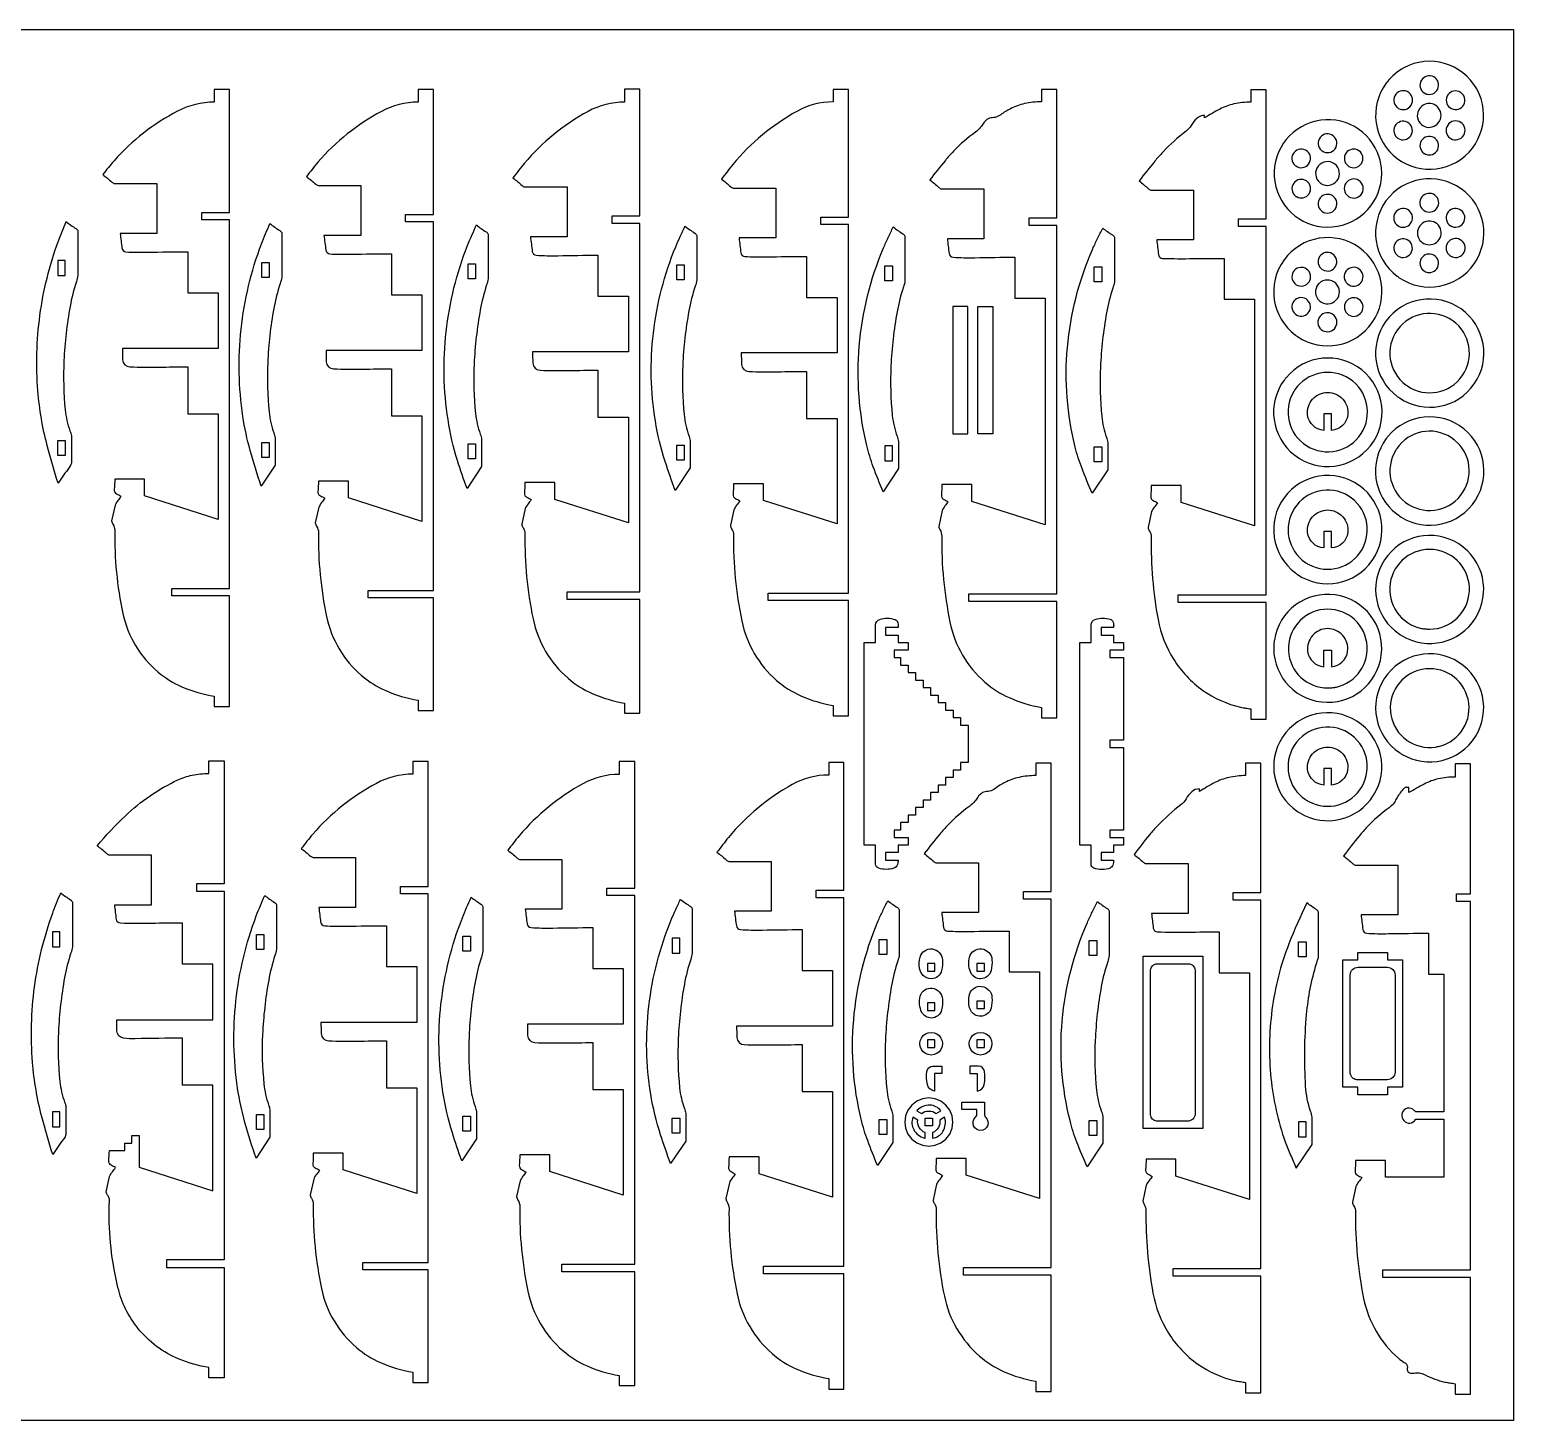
# Model space of a CAD drawing. Extents: x -1622 to 837, y -410 to 702.
# Drawn here: x -350 to 837, y -410 to 702 of the extents above; entities that cross this region are included whole.
import ezdxf

# ---------------------------------------------------------------- set-up
doc = ezdxf.new("R2010")
doc.units = 0
doc.header["$MEASUREMENT"] = 0
doc.layers.get('0').update_dxf_attribs({"linetype": 'CONTINUOUS'})
doc.layers.add('LAYER_1', color=18, linetype='CONTINUOUS')

msp = doc.modelspace()

# ---------------------------------------------------------------- linework, layer by layer
msp.add_lwpolyline([(836.9, 702.3), (836.9, -410.3), (-1621.7, -410.3), (-1621.7, 702.3)], close=True)
at = {"layer": 'LAYER_1'}
for points in [[(747.5, 670.6, 0.988009), (791.4, 596.3, 0.987952), (749.3, 671.7, 0.00606), (748.4, 671.2, 0.006032)], [(768.2, 650.6, 0.951083), (771.9, 665, 0.952097), (766.8, 651, 0.024539), (767.5, 650.7, 0.025072)], [(-201.9, 169.1), (-201.9, 160.8), (-189.6, 160.8), (-189.6, 249.2), (-235.8, 249.2), (-235.8, 255.2), (-189.6, 255.2), (-189.6, 550), (-211.8, 550), (-211.8, 556), (-189.6, 556), (-189.6, 654.5), (-201.9, 654.5), (-201.9, 644.3, 0.120914), (-231.2, 637.1, 0.090688), (-282, 597.4, 0.01458), (-286.6, 592, -0.00486), (-291.1, 586.4, -0.016502), (-283.8, 580.3, 0.09933), (-281.7, 579.1), (-247.8, 579.1), (-247.8, 539.3), (-277.1, 539.3, 0.001901), (-275.7, 527.6, 0.360444), (-272.5, 524.5, 0.020886), (-255.2, 524.2, -0.005414), (-223.1, 524.5), (-223.1, 491.8), (-198.8, 491.8), (-198.8, 447.3), (-275.4, 447.3, 0.008503), (-275.2, 438.2, 0.393252), (-269.4, 432.5, 0.012272), (-246.3, 432.3, -0.004091), (-223.1, 432.5), (-223.1, 395), (-198.8, 395), (-198.8, 310.5), (-257.6, 329.2), (-257.6, 342.7), (-281.5, 342.7, -0.024568), (-281.9, 334.4, 0.148453), (-281.5, 332.3, 0.167335), (-280, 330.9, -0.043011), (-276.5, 329, -0.023258), (-279, 325.6, 0.069876), (-281.2, 321.9), (-284, 309.3, 0.112299), (-283, 306.6, -0.149806), (-281.5, 301.6, 0.056062), (-275, 235.2, 0.166377), (-247, 188.5, 0.07368), (-227.8, 176.6, 0.061659)], [(-38.9, 165.9), (-38.9, 157.6), (-26.7, 157.6), (-26.7, 247.6), (-78.9, 247.6), (-78.9, 253.6), (-26.7, 253.6), (-26.7, 548.4), (-48.9, 548.4), (-48.9, 554.4), (-26.7, 554.4), (-26.7, 654.5), (-38.9, 654.5), (-38.9, 644.3, 0.123894), (-68.2, 636.9, 0.091131), (-119.1, 596.2, 0.014529), (-123.7, 590.5, -0.004843), (-128.2, 584.8, -0.016502), (-120.8, 578.7, 0.09933), (-118.8, 577.5), (-84.8, 577.5), (-84.8, 537.7), (-114.2, 537.7, 0.001901), (-112.7, 526, 0.360444), (-109.5, 522.9, 0.020886), (-92.2, 522.6, -0.005414), (-60.2, 522.9), (-60.2, 490.2), (-35.9, 490.2), (-35.9, 445.7), (-112.5, 445.7, 0.008503), (-112.3, 436.6, 0.393252), (-106.5, 430.9, 0.012272), (-83.3, 430.7, -0.004091), (-60.2, 430.9), (-60.2, 393.4), (-35.9, 393.4), (-35.9, 308.9), (-94.6, 327.6), (-94.6, 341.1), (-118.6, 341.1, -0.024568), (-119, 332.8, 0.148453), (-118.6, 330.7, 0.167335), (-117, 329.3, -0.043011), (-113.6, 327.4, -0.023258), (-116.1, 324, 0.069876), (-118.3, 320.3), (-121.1, 307.7, 0.111597), (-120.1, 305, -0.149055), (-118.6, 299.9, 0.055297), (-112.1, 232.7, 0.165637), (-84.1, 185.6, 0.074052), (-64.8, 173.5, 0.062267)], [(126.2, 163.5), (126.2, 155.5), (138.4, 155.5), (138.4, 246.5), (80.2, 246.5), (80.2, 252.5), (138.4, 252.5), (138.4, 547.3), (116.2, 547.3), (116.2, 553.3), (138.4, 553.3), (138.4, 654.6), (126.2, 654.6), (126.2, 644.3, 0.126119), (97, 636.9, 0.091419), (46, 595.3, 0.014484), (41.4, 589.5, -0.004828), (36.9, 583.7, -0.016502), (44.2, 577.6, 0.09933), (46.3, 576.4), (80.3, 576.4), (80.3, 536.6), (50.9, 536.6, 0.001901), (52.4, 524.8, 0.360444), (55.6, 521.8, 0.020886), (72.9, 521.4, -0.005414), (104.9, 521.8), (104.9, 489.1), (129.2, 489.1), (129.2, 444.6), (52.6, 444.6, 0.008503), (52.8, 435.5, 0.393252), (58.6, 429.8, 0.012272), (81.8, 429.6, -0.004091), (104.9, 429.8), (104.9, 392.3), (129.2, 392.3), (129.2, 307.8), (70.5, 326.5), (70.5, 340), (46.5, 340, -0.024568), (46.1, 331.7, 0.148453), (46.5, 329.6, 0.167335), (48.1, 328.2, -0.043011), (51.5, 326.3, -0.023258), (49, 322.8, 0.069876), (46.8, 319.2), (44, 306.6, 0.111047), (45, 303.9, -0.148469), (46.5, 298.8, 0.054707), (53, 230.9, 0.165051), (81, 183.4, 0.074339), (100.3, 171.2, 0.062744)], [(293, 161.6), (293, 153.3), (305.3, 153.3), (305.3, 245.5), (241.1, 245.5), (241.1, 251.5), (305.3, 251.5), (305.3, 546.3), (283.1, 546.3), (283.1, 552.3), (305.3, 552.3), (305.3, 654.5), (293, 654.5), (293, 644.5, 0.128191), (263.9, 636.9, 0.091656), (212.8, 594.5, 0.014439), (208.2, 588.6, -0.004813), (203.7, 582.7, -0.016502), (211.1, 576.6, 0.09933), (213.1, 575.4), (247.1, 575.4), (247.1, 535.6), (217.7, 535.6, 0.001901), (219.2, 523.8, 0.360444), (222.4, 520.8, 0.020886), (239.7, 520.5, -0.005414), (271.8, 520.8), (271.8, 488.1), (296.1, 488.1), (296.1, 443.6), (219.5, 443.6, 0.008503), (219.7, 434.5, 0.393252), (225.5, 428.8, 0.012272), (248.6, 428.6, -0.004091), (271.8, 428.8), (271.8, 391.3), (296.1, 391.3), (296.1, 306.8), (237.3, 325.5), (237.3, 339), (213.3, 339, -0.024568), (212.9, 330.7, 0.148453), (213.3, 328.6, 0.167335), (214.9, 327.2, -0.043011), (218.3, 325.3, -0.023258), (215.8, 321.9, 0.069876), (213.6, 318.2), (210.9, 305.6, 0.110668), (211.8, 302.9, -0.148065), (213.3, 297.8, 0.054306), (219.9, 229.4, 0.164645), (247.8, 181.6, 0.074533), (267.1, 169.4, 0.063073)], [(459.5, 160.1), (459.5, 151.8), (471.8, 151.8), (471.8, 244.9), (401.6, 244.9), (401.6, 250.9), (471.8, 250.9), (471.8, 545.7), (449.6, 545.7), (449.6, 551.7), (471.8, 551.7), (471.8, 654.5), (459.5, 654.5), (459.5, 644.6, 0.055186), (446.1, 643.1, 0.062108), (434.8, 639, 0.040613), (427, 634.2, -0.093941), (422.6, 632.1, -0.04904), (420.2, 631.8, 0.136038), (416, 630.3, 0.102185), (413.2, 627.4, -0.031844), (410.9, 624.2, -0.063453), (406.7, 620.2, 0.043886), (389.2, 605, 0.019557), (382.7, 597.7, 0.009538), (370.3, 582.1, -0.016502), (377.6, 576, 0.09933), (379.7, 574.8), (413.6, 574.8), (413.6, 535), (384.3, 535, 0.001901), (385.7, 523.2, 0.360444), (388.9, 520.2, 0.020886), (406.2, 519.8, -0.005414), (438.3, 520.2), (438.3, 487.5), (462.6, 487.5), (462.6, 306.1), (403.8, 324.9), (403.8, 338.4), (379.9, 338.4, -0.024568), (379.5, 330, 0.148453), (379.9, 328, 0.167335), (381.4, 326.5, -0.043011), (384.9, 324.6, -0.023258), (382.3, 321.2, 0.069876), (380.2, 317.6), (377.4, 304.9, 0.110282), (378.4, 302.3, -0.147653), (379.8, 297.1, 0.053899), (386.4, 228.2, 0.164226), (414.4, 180.2, 0.07473), (433.7, 167.9, 0.063409)], [(627, 158.9), (627, 150.6), (639.2, 150.6), (639.2, 244), (569, 244), (569, 250), (639.2, 250), (639.2, 544.8), (617, 544.8), (617, 550.8), (639.2, 550.8), (639.2, 654.2), (627, 654.2), (627, 644.3, 0.055709), (613.5, 642.8, 0.062568), (602.2, 638.7, 0.016607), (596.1, 635.3, -0.005535), (590, 631.7), (590, 633.7, 0.187803), (583.8, 631.3, 0.077073), (579.3, 625.7, -0.099826), (575.2, 621, 0.038946), (556.6, 604.3, 0.019538), (550.1, 597, 0.009517), (537.7, 581.2, -0.016502), (545, 575.1, 0.09933), (547.1, 573.9), (581, 573.9), (581, 534.1), (551.7, 534.1, 0.001354), (553.1, 522.3, 0.370222), (556.4, 519.3, 0.011951), (581, 519.1, -0.003984), (605.7, 519.3), (605.7, 486.6), (630, 486.6), (630, 305.2), (571.3, 324), (571.3, 337.5), (547.3, 337.5, -0.024568), (546.9, 329.1, 0.148453), (547.3, 327.1, 0.167335), (548.9, 325.6, -0.043011), (552.3, 323.7, -0.023258), (549.8, 320.3, 0.069876), (547.6, 316.7), (544.8, 304, 0.110147), (545.8, 301.4, -0.14751), (547.3, 296.2, 0.048821), (552.8, 230.3, 0.095133), (565.3, 198.5, 0.097671), (588.6, 173.7, 0.101051), (618.8, 160.3, 0.019106), (622.8, 159.5, -0.006368)], [(745, 639.3, 0.950953), (753.2, 652, 0.951079), (743.8, 640.2, 0.025074), (744.4, 639.7, 0.02514)], [(793.3, 652.8, 0.95326), (787.4, 639.1, 0.952598), (794.6, 652.2, 0.024277), (793.9, 652.5, 0.023929)], [(761.8, 639, 0.770665), (773.5, 625, 0.751593), (770.7, 643.2, 0.141818), (765.9, 642.4, 0.129519)], [(728.3, 604, 0.927864), (647, 576.6, 0.927971), (731.4, 591.6, 0.03736), (730.3, 597.9, 0.037418)], [(744.8, 615.2, 0.952593), (753.2, 627.5, 0.95157), (743.7, 616.1, 0.024816), (744.2, 615.6, 0.024279)], [(786.9, 615.1, 0.975077), (794.8, 628.1, 0.97506), (786.3, 615.5, 0.012628), (786.6, 615.3, 0.012619)], [(684, 605.2, 0.976251), (692.8, 617.4, 0.976386), (683.5, 605.6, 0.011948), (683.8, 605.4, 0.012017)], [(766.8, 602.6, 0.952097), (773.2, 616, 0.952996), (765.5, 603.3, 0.024067), (766.1, 602.9, 0.024539)], [(662.9, 593.2, 0.975058), (671.9, 605.1, 0.975249), (662.3, 593.7, 0.012531), (662.6, 593.4, 0.012628)], [(705.3, 592.9, 0.976042), (713.4, 605.4, 0.975782), (704.7, 593.3, 0.012257), (705, 593.1, 0.012124)], [(682.9, 579.3, 0.976252), (694, 594.8, 0.976388), (682.2, 579.9, 0.011947), (682.6, 579.6, 0.012016)], [(663.4, 568.7, 0.976043), (671.5, 581.2, 0.975784), (662.8, 569.1, 0.012256), (663, 568.9, 0.012124)], [(705.4, 568.6, 0.975077), (713.4, 581.6, 0.97506), (704.8, 569, 0.012628), (705.1, 568.8, 0.012619)], [(745.7, 503.8, 0.988058), (795.1, 575, 0.988098), (744.1, 505, 0.005987), (744.9, 504.4, 0.006007)], [(684, 556.8, 0.976253), (692.8, 569, 0.976387), (683.5, 557.2, 0.011947), (683.8, 557, 0.012016)], [(765.5, 557.6, 0.976251), (774.2, 569.8, 0.976386), (764.9, 558, 0.011948), (765.2, 557.8, 0.012017)], [(750, 544.3, 0.953254), (748.2, 559.2, 0.952591), (748.5, 544.2, 0.02428), (749.3, 544.2, 0.023933)], [(788, 544.7, 0.953252), (793.9, 558.4, 0.952591), (786.7, 545.3, 0.02428), (787.4, 545, 0.023933)], [(-326.8, 339.5, -0.013239), (-335.5, 369.5, -0.043697), (-342.9, 413.2, -0.053791), (-341.3, 473.7, -0.053644), (-326.8, 532.6, -0.011454), (-323.6, 540.7, 0.003818), (-320.4, 548.7, 0.022773), (-312.6, 543.2, -0.137471), (-311, 541.5), (-311, 505.7, -0.040609), (-312.2, 500.7, 0.035851), (-317.2, 480.9, 0.033236), (-322.1, 437.5, 0.03671), (-321.1, 398, 0.061524), (-317.3, 381.4, -0.045424), (-316.2, 377.3), (-316.2, 355.4, -0.088476), (-317.9, 352, 0.014709)], [(-164.4, 337.1, -0.013442), (-173.2, 365.7, -0.031361), (-179, 392.9, -0.063908), (-180.4, 462.6, -0.063498), (-164.2, 530.8, -0.011797), (-160.9, 539, 0.003932), (-157.4, 547.1, 0.022773), (-149.6, 541.6, -0.137471), (-148, 539.9), (-148, 504.1, -0.040609), (-149.2, 499.1, 0.035851), (-154.3, 479.3, 0.033236), (-159.2, 435.9, 0.03671), (-158.1, 396.4, 0.061524), (-154.3, 379.8, -0.045424), (-153.2, 375.7), (-153.2, 353.8)], [(0.2, 335.2, -0.011516), (-7.4, 357.5, -0.0375), (-15, 390.3, -0.06631), (-16.5, 460.6, -0.065612), (0.6, 529.6, -0.012128), (4.1, 537.8, 0.004042), (7.7, 546, 0.022773), (15.5, 540.5, -0.137471), (17.1, 538.7), (17.1, 503, -0.040609), (15.9, 498, 0.035851), (10.8, 478.2, 0.033236), (5.9, 434.8, 0.03671), (7, 395.3, 0.061524), (10.8, 378.7, -0.045424), (11.9, 374.5), (11.9, 352.7)], [(765.2, 531.3, 0.76203), (777.9, 544.5, 0.762047), (760.2, 539.6, 0.135044), (761.5, 534.7, 0.135054)], [(166.7, 333.7, -0.010872), (158.7, 356.7, -0.038507), (150.8, 389.3, -0.069407), (149.2, 459.5, -0.068298), (167.1, 528.6, -0.012539), (170.7, 536.8, 0.004179), (174.5, 545, 0.022773), (182.3, 539.5, -0.137471), (183.9, 537.7), (183.9, 502, -0.040609), (182.7, 497, 0.035851), (177.6, 477.2, 0.033236), (172.7, 433.8, 0.03671), (173.8, 394.3, 0.061524), (177.6, 377.7, -0.045424), (178.7, 373.6), (178.7, 351.7)], [(332.9, 332.6, -0.010271), (325, 352.6, -0.02917), (319.9, 369.6, -0.080322), (313.9, 449.1, -0.079073), (333.3, 527.8, -0.01281), (337.1, 536.1, 0.00427), (341, 544.4, 0.022773), (348.8, 538.9, -0.137471), (350.4, 537.1), (350.4, 501.4, -0.040609), (349.2, 496.4, 0.035851), (344.1, 476.6, 0.033236), (339.2, 433.2, 0.03671), (340.3, 393.7, 0.061524), (344.1, 377, -0.045424), (345.2, 372.9), (345.2, 351.1)], [(500.1, 331.4, -0.011294), (492, 351.2, -0.031243), (486.5, 368.3, -0.083122), (480.3, 448, -0.081524), (500.5, 526.8, -0.013123), (504.4, 535.2, 0.004374), (508.5, 543.5, 0.022773), (516.3, 538, -0.137471), (517.9, 536.2), (517.9, 500.5, -0.040609), (516.6, 495.5, 0.035851), (511.6, 475.7, 0.033236), (506.7, 432.3, 0.03671), (507.8, 392.8, 0.061524), (511.5, 376.1, -0.045424), (512.6, 372), (512.6, 350.2)], [(664.3, 456.7, 0.988058), (713.6, 527.9, 0.988098), (662.6, 457.9, 0.005987), (663.4, 457.3, 0.006007)], [(744.8, 521.1, 0.952593), (753.2, 533.4, 0.95157), (743.7, 522, 0.024816), (744.2, 521.5, 0.024279)], [(787.6, 520.7, 0.950904), (794.5, 534.2, 0.950919), (786.3, 521.4, 0.025158), (786.9, 521, 0.025166)], [(686, 509.5, 0.975507), (690.8, 523.6, 0.975784), (685.3, 509.8, 0.012257), (685.7, 509.7, 0.012399)], [(766.8, 508.5, 0.952097), (773.2, 521.9, 0.952996), (765.5, 509.2, 0.024067), (766.1, 508.8, 0.024539)], [(666.8, 512.1, 0.976251), (667.5, 497.1, 0.976041), (667.5, 512.1, 0.012125), (667.1, 512.1, 0.012017)], [(712.5, 511.4, 0.976254), (705.6, 498, 0.976045), (713.1, 511, 0.012123), (712.8, 511.2, 0.012015)], [(680.9, 498.6, 0.976389), (695.3, 486, 0.976435), (681.5, 499.2, 0.011923), (681.2, 498.9, 0.011947)], [(664.9, 487.5, 0.975244), (669.3, 473.3, 0.975502), (665.6, 487.7, 0.012401), (665.3, 487.6, 0.012533)], [(714.8, 475.4, 0.975245), (703.9, 485.6, 0.975503), (714.3, 474.9, 0.0124), (714.5, 475.2, 0.012532)], [(745.8, 407.6, 0.988058), (795.1, 478.8, 0.988098), (744.1, 408.8, 0.005987), (744.9, 408.2, 0.006007)], [(687.5, 475.8, 0.975054), (688.6, 460.6, 0.975033), (688.2, 475.8, 0.012641), (687.9, 475.8, 0.012631)], [(752.2, 417.2, 0.988058), (788.4, 469.4, 0.988098), (750.9, 418, 0.005987), (751.6, 417.6, 0.006007)], [(653.8, 422.2, 0.988098), (722.7, 369.4, 0.988127), (655.1, 423.8, 0.005972), (654.5, 423, 0.005987)], [(661.3, 412.8, 0.988009), (715.2, 379.2, 0.988058), (662.2, 414.1, 0.006007), (661.7, 413.4, 0.006032)], [(685.4, 381.7, -0.359653), (672.4, 394, -0.450586), (688.4, 412.1, -0.450586), (704.5, 394, -0.359653), (691.4, 381.7), (691.4, 395), (685.4, 395)], [(735.3, 375.2, 0.988098), (804.1, 322.4, 0.988127), (736.6, 376.8, 0.005972), (735.9, 376, 0.005987)], [(742.8, 365.8, 0.988009), (796.6, 332.2, 0.988058), (743.6, 367.1, 0.006007), (743.2, 366.4, 0.006032)], [(664.3, 266.4, 0.988058), (713.6, 337.6, 0.988098), (662.6, 267.7, 0.005987), (663.4, 267, 0.006007)], [(673.3, 274.4, 0.976041), (704.9, 329.3, 0.97625), (670.7, 276, 0.012018), (672, 275.1, 0.012125)], [(691.4, 287.6), (691.4, 300.9), (685.4, 300.9), (685.4, 287.6, -0.359653), (672.4, 299.9, -0.450586), (688.4, 318, -0.450586), (704.5, 299.9, -0.359653)], [(747.5, 217.5, 0.988009), (793.3, 290.8, 0.988058), (745.8, 218.6, 0.006007), (746.6, 218, 0.006032)], [(769.9, 222.7, 0.951003), (773.1, 286.3, 0.950547), (763.5, 223.3, 0.025353), (766.7, 222.9, 0.025114)], [(645.5, 211.7, 0.987451), (731.3, 201.9, 0.987494), (645.8, 213.9, 0.006292), (645.6, 212.8, 0.006314)], [(697.9, 177, 0.951154), (682.2, 238, 0.951092), (691.7, 175.8, 0.025067), (694.8, 176.2, 0.025034)], [(326.9, 49.9), (317.9, 49.9), (317.9, 211.9), (326.9, 211.9), (326.9, 226.1, -0.318505), (330.2, 230.5, -0.166858), (342.6, 230.3, -0.271814), (344.8, 227.6, -0.055395), (344.9, 225.8, 0.018448), (344.9, 223.9), (334.9, 223.9), (334.9, 217.9), (344.9, 217.9), (344.9, 211.9), (352.9, 211.9), (352.9, 205.9), (341.8, 205.9), (341.8, 199.9), (346.9, 199.9), (346.9, 193.9), (352.9, 193.9), (352.9, 187.9), (358.9, 187.9), (358.9, 181.9), (364.9, 181.9), (364.9, 175.9), (370.9, 175.9), (370.9, 169.9), (376.9, 169.9), (376.9, 163.9), (382.9, 163.9), (382.9, 157.9), (388.9, 157.9), (388.9, 151.9), (394.9, 151.9), (394.9, 145.9), (400.9, 145.9), (400.9, 115.9), (394.9, 115.9), (394.9, 109.9), (388.9, 109.9), (388.9, 103.9), (382.9, 103.9), (382.9, 97.9), (376.9, 97.9), (376.9, 91.9), (370.9, 91.9), (370.9, 85.9), (364.9, 85.9), (364.9, 79.9), (358.9, 79.9), (358.9, 73.9), (352.9, 73.9), (352.9, 67.9), (346.9, 67.9), (346.9, 61.9), (341.8, 61.9), (341.8, 55.9), (352.9, 55.9), (352.9, 49.9), (344.9, 49.9), (344.9, 43.9), (334.9, 43.9), (334.9, 37.9), (344.9, 37.9, -0.058741), (344.4, 34.5, -0.262403), (341.4, 31.4, -0.151606), (329.4, 31.4, -0.313078), (326.9, 34.7)], [(499.2, 49.9), (490.2, 49.9), (490.2, 211.9), (499.2, 211.9), (499.2, 226.1, -0.315468), (502.5, 230.5, -0.159693), (514.6, 230.6, -0.311948), (517.2, 227.1, -0.019147), (517.3, 225.5, 0.006382), (517.2, 223.9), (507.2, 223.9), (507.2, 217.9), (517.2, 217.9), (517.2, 211.9), (525.2, 211.9), (525.2, 205.9), (514.2, 205.9), (514.2, 199.9), (525.2, 199.9), (525.2, 133.9), (514.2, 133.9), (514.2, 127.9), (525.2, 127.9), (525.2, 61.9), (514.2, 61.9), (514.2, 55.9), (525.2, 55.9), (525.2, 49.9), (517.2, 49.9), (517.2, 43.9), (507.2, 43.9), (507.2, 37.9), (517.2, 37.9, -0.076057), (516.6, 34, -0.22246), (514.4, 31.6, -0.195575), (501.5, 31.5, -0.292641), (499.2, 34.7)], [(685.4, 192.6), (685.4, 205.9), (691.4, 205.9), (691.4, 192.6, 0.358569), (704.4, 205, 0.450586), (688.4, 223.1, 0.450586), (672.4, 204.9, 0.359653)], [(747.5, 122.8, 0.988009), (793.3, 196.1, 0.988058), (745.8, 123.9, 0.006007), (746.6, 123.4, 0.006032)], [(777.8, 129, 0.975264), (763.7, 190.4, 0.975245), (774.7, 128.4, 0.012533), (776.3, 128.7, 0.012523)], [(666.1, 75.7, 0.988009), (711.8, 149, 0.988058), (664.3, 76.8, 0.006007), (665.2, 76.3, 0.006032)], [(673.3, 84.8, 0.976041), (704.9, 139.7, 0.97625), (670.7, 86.3, 0.012018), (672, 85.5, 0.012125)], [(691.4, 98), (691.4, 111.3), (685.4, 111.3), (685.4, 98, -0.359653), (672.4, 110.3, -0.450586), (688.4, 128.4, -0.450586), (704.4, 110.3, -0.358569)], [(-206.2, -376.3), (-206.2, -368, -0.056886), (-229.9, -361.3, -0.127756), (-263, -336.6, -0.110695), (-278.9, -303.9, -0.061941), (-286, -240, -0.033287), (-285.7, -236.2, 0.097482), (-285.9, -232.5, 0.135264), (-287.2, -230.2, -0.162894), (-288.3, -227.8), (-285.6, -215.1, -0.069876), (-283.4, -211.5, 0.023258), (-280.9, -208.1, 0.043011), (-284.3, -206.2, -0.167335), (-285.8, -204.8, -0.148453), (-286.3, -202.7, 0.024568), (-285.8, -194.4), (-273.4, -194.4), (-273.4, -188.4), (-267.9, -188.4), (-267.9, -182.4), (-261.9, -182.4), (-261.9, -207.8), (-203.1, -226.6), (-203.1, -142.1), (-227.4, -142.1), (-227.4, -104.6, 0.006), (-265.1, -105, -0.038744), (-274.5, -104.5, -0.373498), (-279.7, -98.7, -0.002521), (-279.7, -89.8), (-203.1, -89.8), (-203.1, -45.2), (-227.4, -45.2), (-227.4, -12.6, 0.003984), (-252.1, -12.7, -0.011951), (-276.8, -12.6, -0.370222), (-280.1, -9.6, -0.001354), (-281.5, 2.2), (-252.1, 2.2), (-252.1, 42), (-286.1, 42, -0.09933), (-288.1, 43.3, 0.016502), (-295.5, 49.3, -0.0307), (-273.2, 73.2, -0.080375), (-231, 102.1, -0.058507), (-219.7, 105.8, -0.051201), (-206.2, 107.2), (-206.2, 117.4), (-193.9, 117.4), (-193.9, 19), (-216.1, 19), (-216.1, 13), (-193.9, 13), (-193.9, -281.9), (-240.1, -281.9), (-240.1, -287.9), (-193.9, -287.9), (-193.9, -376.3)], [(-43.1, -371.7), (-43.1, -380), (-30.8, -380), (-30.8, -289.9), (-83, -289.9), (-83, -283.9), (-30.8, -283.9), (-30.8, 10.9), (-53, 10.9), (-53, 16.9), (-30.8, 16.9), (-30.8, 116.9), (-43.1, 116.9), (-43.1, 106.7, 0.123894), (-72.3, 99.3, 0.091131), (-123.2, 58.6, 0.014529), (-127.8, 53, -0.004843), (-132.3, 47.2, -0.016502), (-125, 41.2, 0.09933), (-122.9, 40), (-89, 40), (-89, 0.1), (-118.3, 0.1, 0.001901), (-116.9, -11.6, 0.360444), (-113.6, -14.6, 0.020886), (-96.4, -15, -0.005414), (-64.3, -14.6), (-64.3, -47.3), (-40, -47.3), (-40, -91.9), (-116.6, -91.9, 0.008503), (-116.4, -100.9, 0.393252), (-110.6, -106.7, 0.012272), (-87.5, -106.9, -0.004091), (-64.3, -106.7), (-64.3, -144.2), (-40, -144.2), (-40, -228.7), (-98.8, -209.9), (-98.8, -196.5), (-122.7, -196.5, -0.024568), (-123.1, -204.8, 0.148453), (-122.7, -206.8, 0.167335), (-121.2, -208.3, -0.043011), (-117.7, -210.2, -0.023258), (-120.2, -213.6, 0.069876), (-122.4, -217.2), (-125.2, -229.9, 0.111597), (-124.2, -232.5, -0.149055), (-122.7, -237.6, 0.055297), (-116.2, -304.9, 0.165637), (-88.2, -352, 0.074052), (-69, -364.1, 0.062267)], [(122, -374.4), (122, -382.4), (134.3, -382.4), (134.3, -291.4), (76.1, -291.4), (76.1, -285.4), (134.3, -285.4), (134.3, 9.5), (112.1, 9.5), (112.1, 15.5), (134.3, 15.5), (134.3, 116.7), (122, 116.7), (122, 106.5, 0.126119), (92.9, 99, 0.091419), (41.9, 57.4, 0.014484), (37.3, 51.7, -0.004828), (32.8, 45.8, -0.016502), (40.1, 39.8, 0.09933), (42.2, 38.5), (76.1, 38.5), (76.1, -1.3), (46.8, -1.3, 0.001901), (48.2, -13, 0.360444), (51.4, -16.1, 0.020886), (68.7, -16.4, -0.005414), (100.8, -16.1), (100.8, -48.8), (125.1, -48.8), (125.1, -93.3), (48.5, -93.3, 0.008503), (48.7, -102.3, 0.393252), (54.5, -108.1, 0.012272), (77.6, -108.3, -0.004091), (100.8, -108.1), (100.8, -145.6), (125.1, -145.6), (125.1, -230.1), (66.3, -211.3), (66.3, -197.9), (42.4, -197.9, -0.024568), (42, -206.2, 0.148453), (42.4, -208.3, 0.167335), (43.9, -209.7, -0.043011), (47.4, -211.6, -0.023258), (44.9, -215, 0.069876), (42.7, -218.6), (39.9, -231.3, 0.111047), (40.9, -234, -0.148469), (42.4, -239.1, 0.054707), (48.9, -307, 0.165051), (76.9, -354.5, 0.074339), (96.2, -366.7, 0.062744)], [(289.4, -376.9), (289.4, -385.2), (301.6, -385.2), (301.6, -293), (237.4, -293), (237.4, -287), (301.6, -287), (301.6, 7.8), (279.4, 7.8), (279.4, 13.8), (301.6, 13.8), (301.6, 116), (289.4, 116), (289.4, 106, 0.128191), (260.3, 98.4, 0.091656), (209.2, 56, 0.014439), (204.6, 50.1, -0.004813), (200.1, 44.2, -0.016502), (207.5, 38.1, 0.09933), (209.5, 36.9), (243.5, 36.9), (243.5, -2.9), (214.1, -2.9, 0.001901), (215.6, -14.7, 0.360444), (218.8, -17.7, 0.020886), (236.1, -18, -0.005414), (268.1, -17.7), (268.1, -50.4), (292.4, -50.4), (292.4, -94.9), (215.8, -94.9, 0.008503), (216, -104, 0.393252), (221.8, -109.7, 0.012272), (245, -109.9, -0.004091), (268.1, -109.7), (268.1, -147.2), (292.4, -147.2), (292.4, -231.7), (233.7, -213), (233.7, -199.5), (209.7, -199.5, -0.024568), (209.3, -207.8, 0.148453), (209.7, -209.9, 0.167335), (211.3, -211.3, -0.043011), (214.7, -213.2, -0.023258), (212.2, -216.6, 0.069876), (210, -220.3), (207.2, -232.9, 0.110668), (208.2, -235.6, -0.148065), (209.7, -240.7, 0.054306), (216.2, -309.1, 0.164645), (244.2, -356.9, 0.074533), (263.5, -369.1, 0.063073)], [(455, -378.9), (455, -387.2), (467.3, -387.2), (467.3, -294.1), (397.1, -294.1), (397.1, -288.1), (467.3, -288.1), (467.3, 6.7), (445.1, 6.7), (445.1, 12.7), (467.3, 12.7), (467.3, 115.5), (455, 115.5), (455, 105.5, 0.055186), (441.6, 104.1, 0.062108), (430.3, 100, 0.040613), (422.5, 95.2, -0.093941), (418.1, 93.1, -0.04904), (415.7, 92.8, 0.136038), (411.5, 91.3, 0.102185), (408.7, 88.4, -0.031844), (406.4, 85.1, -0.063453), (402.2, 81.2, 0.043886), (384.7, 66, 0.019557), (378.2, 58.7, 0.009538), (365.8, 43.1, -0.016502), (373.1, 37, 0.09933), (375.2, 35.8), (409.1, 35.8), (409.1, -4), (379.8, -4, 0.001901), (381.2, -15.8, 0.360444), (384.5, -18.8, 0.020886), (401.7, -19.2, -0.005414), (433.8, -18.8), (433.8, -51.5), (458.1, -51.5), (458.1, -232.9), (399.3, -214.1), (399.3, -200.7), (375.4, -200.7, -0.024568), (375, -209, 0.148453), (375.4, -211, 0.167335), (376.9, -212.5, -0.043011), (380.4, -214.4, -0.023258), (377.9, -217.8, 0.069876), (375.7, -221.4), (372.9, -234.1, 0.110282), (373.9, -236.8, -0.147653), (375.4, -241.9, 0.053899), (381.9, -310.8, 0.164226), (409.9, -358.8, 0.07473), (429.2, -371.1, 0.063409)], [(622.8, -379.9), (622.8, -388.2), (635.1, -388.2), (635.1, -294.8), (564.9, -294.8), (564.9, -288.8), (635.1, -288.8), (635.1, 6), (612.9, 6), (612.9, 12), (635.1, 12), (635.1, 115.4), (622.8, 115.4), (622.8, 105.5, 0.055709), (609.4, 104, 0.062568), (598.1, 99.9, 0.016607), (591.9, 96.5, -0.005535), (585.9, 92.9), (585.9, 94.9, 0.187803), (579.7, 92.5, 0.077073), (575.2, 86.9, -0.099826), (571.1, 82.2, 0.038946), (552.5, 65.5, 0.019538), (546, 58.2, 0.009517), (533.6, 42.4, -0.016502), (540.9, 36.3, 0.09933), (543, 35.1), (576.9, 35.1), (576.9, -4.7), (547.6, -4.7, 0.001354), (549, -16.5, 0.370222), (552.2, -19.5, 0.011951), (576.9, -19.7, -0.003984), (601.6, -19.5), (601.6, -52.2), (625.9, -52.2), (625.9, -233.6), (567.1, -214.8), (567.1, -201.4), (543.2, -201.4, -0.024568), (542.8, -209.7, 0.148453), (543.2, -211.7, 0.167335), (544.7, -213.2, -0.043011), (548.2, -215.1, -0.023258), (545.6, -218.5, 0.069876), (543.4, -222.1), (540.7, -234.8, 0.110147), (541.7, -237.5, -0.14751), (543.1, -242.6, 0.048821), (548.7, -308.5, 0.095133), (561.1, -340.4, 0.097671), (584.5, -365.2, 0.101051), (614.6, -378.6, 0.019106), (618.7, -379.3, -0.006368)], [(790.3, -381), (790.3, -389.3), (802.6, -389.3), (802.6, -295.9), (732.4, -295.9), (732.4, -289.9), (802.6, -289.9), (802.6, 4.9), (791.5, 4.9), (791.5, 10.9), (802.6, 10.9), (802.6, 114.9), (790.3, 114.9), (790.3, 104.4, 0.055709), (776.9, 102.9, 0.062568), (765.6, 98.8, 0.016607), (759.4, 95.4, -0.005535), (753.4, 91.9), (753.4, 95.9, -0.049838), (751.9, 96, 0.150512), (750.5, 95.9, 0.124327), (748.4, 94.3, 0.036164), (743.4, 87.1, 0.043033), (742.6, 85.5, -0.081), (741.7, 83.8, -0.063602), (737.5, 79.8, 0.043917), (720, 64.5, 0.019538), (713.5, 57.2, 0.009517), (701.1, 41.3, -0.016502), (708.4, 35.2, 0.09933), (710.5, 34), (744.4, 34), (744.4, -5.8), (715.1, -5.8, 0.001901), (716.5, -17.5, 0.360444), (719.7, -20.6, 0.020886), (737, -20.9, -0.005414), (769.1, -20.6), (769.1, -53.3), (781.2, -53.3), (781.2, -163.4), (758.8, -163.4, -0.111646), (757.6, -162.5, 0.299689), (752.1, -160.6, 0.493145), (748.4, -169.4, 0.493146), (757.9, -170.7, 0.106759), (758.3, -170, -0.190421), (758.8, -169.4), (781.2, -169.4), (781.2, -215.8), (734.6, -215.8), (734.6, -202.4), (710.7, -202.4, -0.024568), (710.3, -210.7, 0.148453), (710.7, -212.8, 0.167335), (712.2, -214.2, -0.043011), (715.7, -216.1, -0.023258), (713.2, -219.5, 0.069876), (711, -223.2), (708.2, -235.8, 0.110147), (709.2, -238.5, -0.14751), (710.7, -243.6, 0.053758), (717.2, -312.7, 0.16408), (745.2, -360.8, 0.05944), (749.7, -363.9, -0.160144), (751.8, -366, -0.183247), (752, -368.6, 0.455203), (754.6, -372.4, 0.077788), (758.6, -372.3, -0.104068), (762.6, -372.5, -0.060217), (766.5, -373.9, 0.065154), (782.1, -379.6, 0.019106), (786.2, -380.3, -0.006368)], [(-331.1, -197.5, -0.013239), (-339.8, -167.5, -0.043697), (-347.2, -123.9, -0.053791), (-345.6, -63.4, -0.053644), (-331.1, -4.5, -0.011454), (-328, 3.6, 0.003818), (-324.7, 11.7, 0.022773), (-316.9, 6.2, -0.137471), (-315.3, 4.4), (-315.3, -31.4, -0.040609), (-316.5, -36.3, 0.035851), (-321.6, -56.1, 0.033236), (-326.5, -99.5, 0.03671), (-325.4, -139.1, 0.061524), (-321.6, -155.7, -0.045424), (-320.5, -159.8), (-320.5, -181.6, -0.088476), (-322.3, -185, 0.014709)], [(-168.5, -200.4, -0.013442), (-177.4, -171.9, -0.031361), (-183.2, -144.6, -0.063908), (-184.6, -74.9, -0.063498), (-168.3, -6.7, -0.011797), (-165, 1.5, 0.003932), (-161.6, 9.6, 0.022773), (-153.8, 4.1, -0.137471), (-152.2, 2.3), (-152.2, -33.5, -0.040609), (-153.4, -38.4, 0.035851), (-158.4, -58.2, 0.033236), (-163.3, -101.6, 0.03671), (-162.2, -141.2, 0.061524), (-158.5, -157.8, -0.045424), (-157.4, -161.9), (-157.4, -183.7)], [(-4, -202.6, -0.011516), (-11.5, -180.3, -0.0375), (-19.1, -147.6, -0.06631), (-20.6, -77.3, -0.065612), (-3.5, -8.3, -0.012128), (-0.1, 0, 0.004042), (3.5, 8.2, 0.022773), (11.3, 2.7, -0.137471), (12.9, 0.9), (12.9, -34.9, -0.040609), (11.7, -39.8, 0.035851), (6.7, -59.6, 0.033236), (1.8, -103, 0.03671), (2.9, -142.6, 0.061524), (6.6, -159.2, -0.045424), (7.7, -163.3), (7.7, -185.1)], [(163, -204.8, -0.010872), (155, -181.8, -0.038507), (147.1, -149.2, -0.069407), (145.6, -79, -0.068298), (163.5, -9.9, -0.012539), (167.1, -1.7, 0.004179), (170.9, 6.5, 0.022773), (178.7, 1, -0.137471), (180.3, -0.8), (180.3, -36.5, -0.040609), (179.1, -41.5, 0.035851), (174, -61.3, 0.033236), (169.1, -104.7, 0.03671), (170.2, -144.2, 0.061524), (174, -160.8, -0.045424), (175.1, -164.9), (175.1, -186.8)], [(328.4, -206.4, -0.010271), (320.6, -186.5, -0.02917), (315.4, -169.4, -0.080322), (309.4, -89.9, -0.079073), (328.8, -11.2, -0.01281), (332.6, -2.9, 0.00427), (336.6, 5.4, 0.022773), (344.4, -0.1, -0.137471), (345.9, -1.9), (345.9, -37.7, -0.040609), (344.7, -42.6, 0.035851), (339.7, -62.4, 0.033236), (334.8, -105.8, 0.03671), (335.9, -145.4, 0.061524), (339.6, -162, -0.045424), (340.7, -166.1), (340.7, -187.9)], [(496, -207.4, -0.011294), (487.8, -187.6, -0.031243), (482.4, -170.5, -0.083122), (476.1, -90.8, -0.081524), (496.3, -12, -0.013123), (500.2, -3.6, 0.004374), (504.3, 4.7, 0.022773), (512.1, -0.8, -0.137471), (513.7, -2.6), (513.7, -38.4, -0.040609), (512.5, -43.3, 0.035851), (507.4, -63.1, 0.033236), (502.5, -106.5, 0.03671), (503.6, -146.1, 0.061524), (507.4, -162.7, -0.045424), (508.5, -166.8), (508.5, -188.6)], [(663.3, -208.6), (676, -189.6), (676, -167.8, 0.040603), (674.8, -162.9, -0.066272), (670.8, -143, -0.037569), (671.6, -85.5, -0.052115), (679.5, -44.8, -0.028888), (680.4, -42.1, 0.062959), (681.2, -39.4), (681.2, -3.6, 0.137471), (679.6, -1.8, -0.022773), (671.8, 3.7, 0.022058), (657.4, -29, 0.061061), (643.9, -81.9, 0.05736), (643.1, -136.6, 0.060338), (654.5, -187.4, 0.019759), (658.8, -198.1, -0.006586)], [(364.9, -54.3, -0.158121), (362.1, -48.8, -0.105364), (362.6, -39.6, -0.375734), (372.2, -33.1, -0.358437), (380.4, -41.9, -0.074434), (379.7, -50.4, -0.347857), (371.4, -57, -0.198912)], [(408.5, -56.7, -0.242064), (402.7, -51.4, -0.156462), (402.1, -39.6, -0.375734), (411.7, -33.1, -0.358437), (420, -41.9, -0.074434), (419.3, -50.4, -0.347857), (410.9, -57, -0.065543)], [(548.4, -169.3, -0.086912), (547.3, -167.6, -0.089743), (546.8, -165.7), (546.8, -50.1, -0.178174), (548.4, -46.6, -0.178183), (552, -45), (577.3, -45, -0.177858), (580.8, -46.6, -0.177847), (582.5, -50.1), (582.5, -164.8, -0.412204), (576.2, -171), (552.7, -170.9, -0.089745), (550.3, -170.5, -0.10441)], [(708.8, -136.7, -0.121971), (707.1, -134.7, -0.107253), (706.5, -131.8), (706.5, -54, -0.412583), (712.8, -47.8), (736.2, -47.8, -0.195775), (740.4, -49.6, -0.195775), (742.3, -53.9), (742.3, -131.7, -0.412174), (736, -137.8), (712.5, -137.8, -0.072292), (710.3, -137.5, -0.086912)], [(362.6, -71, -0.375734), (372.2, -64.5, -0.358437), (380.4, -73.3, -0.074434), (379.7, -81.8, -0.347857), (371.4, -88.4, -0.283338), (363.9, -83.8, -0.184085)], [(406.3, -85.8, -0.200547), (402.1, -80.2, -0.130054), (402.1, -69.6, -0.375734), (411.7, -63.1, -0.358437), (420, -71.9, -0.074434), (419.3, -80.4, -0.347857), (410.9, -87, -0.131652)], [(379.9, -126.8), (379.9, -132.8), (373.9, -132.8), (373.9, -146.8, -0.31942), (368.3, -141.5, -0.087202), (368, -131.3, -0.363622), (372.8, -126.9, -0.00811)], [(408.2, -146.8, 0.31942), (413.8, -141.5, 0.087202), (414.1, -131.3, 0.363622), (409.3, -126.9, 0.00811), (402.2, -126.8), (402.2, -132.8), (408.2, -132.8)], [(359.8, -162.6), (363.6, -164.8, -0.165101), (369.5, -162.8, -0.165101), (375.3, -164.8), (379.1, -162.6, 0.228333), (370.3, -158.1, 0.203688), (360.1, -162.2, 0.049127), (360, -162.4, -0.016364)], [(407.9, -161.6), (395.9, -161.6), (395.9, -155.6), (413.9, -155.6, -0.000937), (413.9, -165, 0.19988), (415.1, -168.1, -0.668179), (410.9, -178.3, -0.668179), (406.6, -168.1, 0.196195), (407.9, -165.2, 0.002603)], [(366.5, -184.5), (366.5, -180.1, -0.165101), (361.8, -176, -0.165101), (360.6, -170), (356.8, -167.8, 0.228333), (357.4, -177.7, 0.203688), (366, -184.4, 0.049127), (366.3, -184.5, -0.016364)], [(372.5, -184.5, 0.228333), (380.8, -179.1, 0.203688), (382.3, -168.2, 0.049127), (382.2, -168, -0.016364), (382.1, -167.8), (378.3, -170, -0.165101), (377.1, -176, -0.165101), (372.5, -180.1)]]:
    msp.add_lwpolyline(points, format="xyb", close=True, dxfattribs=at)
for points in [[(-327, 505.7), (-321, 505.7), (-321, 517.7), (-327, 517.7)], [(-164, 504.1), (-164, 516.1), (-158, 516.1), (-158, 504.1)], [(1.1, 503), (1.1, 515), (7.1, 515), (7.1, 503)], [(167.9, 502), (167.9, 514), (173.9, 514), (173.9, 502)], [(334.4, 501.4), (334.4, 513.4), (340.4, 513.4), (340.4, 501.4)], [(501.8, 500.5), (501.8, 512.5), (507.8, 512.5), (507.8, 500.5)], [(388.7, 378.9), (400.7, 378.9), (400.7, 480.8), (388.7, 480.8)], [(408.8, 378.9), (408.8, 480.8), (420.8, 480.8), (420.8, 378.9)], [(-327, 361.6), (-327, 373.6), (-321, 373.6), (-321, 361.6)], [(-164, 360), (-164, 372), (-158, 372), (-158, 360)], [(1.1, 358.9), (1.1, 370.9), (7.1, 370.9), (7.1, 358.9)], [(167.9, 357.9), (167.9, 369.9), (173.9, 369.9), (173.9, 357.9)], [(334.4, 357.3), (340.4, 357.3), (340.4, 369.3), (334.4, 369.3)], [(501.8, 356.4), (501.8, 368.4), (507.8, 368.4), (507.8, 356.4)], [(-331.3, -31.4), (-325.3, -31.4), (-325.3, -19.4), (-331.3, -19.4)], [(-168.2, -33.5), (-168.2, -21.5), (-162.2, -21.5), (-162.2, -33.5)], [(-3.1, -34.9), (-3.1, -22.9), (2.9, -22.9), (2.9, -34.9)], [(164.3, -36.5), (170.3, -36.5), (170.3, -24.5), (164.3, -24.5)], [(329.9, -37.7), (329.9, -25.7), (335.9, -25.7), (335.9, -37.7)], [(497.7, -38.4), (497.7, -26.3), (503.7, -26.3), (503.7, -38.4)], [(665.2, -39.4), (665.2, -27.4), (671.2, -27.4), (671.2, -39.4)], [(368.4, -50.9), (374.4, -50.9), (374.4, -44.9), (368.4, -44.9)], [(407.9, -50.9), (413.9, -50.9), (413.9, -44.9), (407.9, -44.9)], [(540.8, -176.9), (540.8, -39), (588.5, -39), (588.5, -176.9)], [(700.5, -143.8), (700.5, -41.9), (712.5, -41.9), (712.5, -35.9), (736.2, -35.9), (736.2, -41.9), (748.2, -41.9), (748.2, -143.8), (736.2, -143.8), (736.2, -149.8), (712.5, -149.8), (712.5, -143.8)], [(368.4, -82.3), (374.4, -82.3), (374.4, -76.3), (368.4, -76.3)], [(407.9, -80.9), (413.9, -80.9), (413.9, -74.9), (407.9, -74.9)], [(366.8, -116.8), (364.9, -115.4), (363.5, -113.5), (362.6, -111.3), (362.3, -108.9), (362.6, -106.6), (363.5, -104.4), (364.9, -102.5), (366.8, -101.1), (369, -100.2), (371.4, -99.9), (373.7, -100.2), (375.9, -101.1), (377.8, -102.5), (379.2, -104.4), (380.1, -106.6), (380.4, -108.9), (380.1, -111.3), (379.2, -113.5), (377.8, -115.4), (375.9, -116.8), (373.7, -117.7), (371.4, -118), (369, -117.7)], [(368.4, -111.9), (374.4, -111.9), (374.4, -105.9), (368.4, -105.9)], [(406.3, -116.8), (404.5, -115.4), (403, -113.5), (402.1, -111.3), (401.8, -108.9), (402.1, -106.6), (403, -104.4), (404.5, -102.5), (406.3, -101.1), (408.5, -100.2), (410.9, -99.9), (413.2, -100.2), (415.4, -101.1), (417.3, -102.5), (418.7, -104.4), (419.7, -106.6), (420, -108.9), (419.7, -111.3), (418.7, -113.5), (417.3, -115.4), (415.4, -116.8), (413.2, -117.7), (410.9, -118), (408.5, -117.7)], [(407.9, -111.9), (413.9, -111.9), (413.9, -105.9), (407.9, -105.9)], [(355.9, -185.3), (359.8, -188.3), (364.5, -190.2), (369.5, -190.9), (374.5, -190.2), (379.1, -188.3), (383.1, -185.3), (386.2, -181.3), (388.1, -176.6), (388.8, -171.6), (388.1, -166.6), (386.2, -162), (383.1, -158), (379.1, -154.9), (374.5, -153), (369.5, -152.3), (364.5, -153), (359.8, -154.9), (355.9, -158), (352.8, -162), (350.9, -166.6), (350.2, -171.6), (350.9, -176.6), (352.8, -181.3)], [(-331.3, -175.4), (-325.3, -175.4), (-325.3, -163.4), (-331.3, -163.4)], [(-168.2, -177.5), (-168.2, -165.5), (-162.2, -165.5), (-162.2, -177.5)], [(-3.1, -178.9), (-3.1, -166.9), (2.9, -166.9), (2.9, -178.9)], [(164.3, -180.6), (164.3, -168.6), (170.3, -168.6), (170.3, -180.6)], [(329.9, -181.7), (329.9, -169.7), (335.9, -169.7), (335.9, -181.7)], [(366.5, -174.6), (366.5, -168.6), (372.5, -168.6), (372.5, -174.6)], [(497.7, -182.4), (497.7, -170.4), (503.7, -170.4), (503.7, -182.4)], [(665.2, -183.5), (671.2, -183.5), (671.2, -171.5), (665.2, -171.5)]]:
    msp.add_lwpolyline(points, close=True, dxfattribs=at)

doc.saveas('drawing.dxf')
